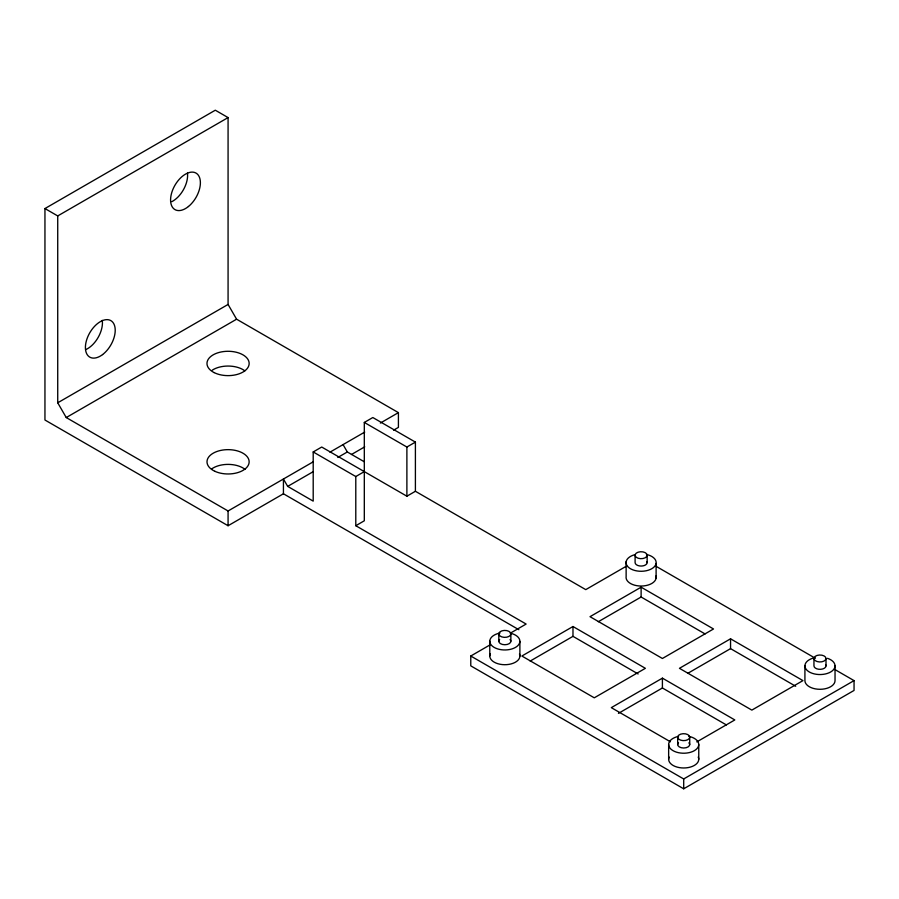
<?xml version="1.0" encoding="UTF-8"?>
<svg xmlns="http://www.w3.org/2000/svg" width="899" height="899" viewBox="0 0 899 899"><rect width="100%" height="100%" fill="white"/><g stroke="black" fill="none" stroke-linecap="round" stroke-linejoin="round"><path stroke-width="1.35" d="M518.847 629.693L283.432 493.776L228.076 525.735L44.95 420.013L44.95 208.557L215.299 110.206L228.076 117.589L228.076 304.446L236.594 319.201L398.414 412.63L398.414 427.385L393.605 430.16M44.95 208.557L57.727 215.929L228.076 117.589M313.245 461.805L228.076 510.98L66.245 417.552L57.727 402.797L228.076 304.446M66.245 417.552L236.594 319.201M283.432 493.776L283.432 479.021L287.691 486.393L313.2 501.125L313.2 451.95L321.718 447.028L406.887 496.203L415.405 491.281L585.755 589.632L626.67 566.01M313.2 451.95L355.79 476.537L355.79 525.713L364.309 520.791L364.309 422.44L372.827 417.529L415.405 442.117L415.405 491.281M329.944 452.175L364.724 432.093M380.367 423.058L398.414 412.63M287.691 486.393L312.74 471.941M337.777 457.479L347.317 451.972L364.32 461.794M351.487 454.489L364.724 446.837M355.79 476.537L364.309 471.615M364.309 422.44L406.887 447.028L415.405 442.117M834.688 669.429L854.05 680.61L854.05 690.443L683.701 788.794L470.773 665.856L470.773 656.023L490.022 644.898M510.486 633.087L526.129 624.052L355.79 525.713M572.978 626.513L521.87 656.023L594.273 697.815L645.381 668.317L572.978 626.513L572.978 636.346L638.133 673.969M641.122 587.182L590.014 616.68L662.406 658.484L713.514 628.974L641.122 587.182L641.122 597.015L705.063 633.93M530.196 661.057L572.978 636.346M598.329 621.715L641.122 597.015M696.781 741.9L734.809 719.942L662.406 678.149L611.309 707.648L670.429 741.787M730.55 638.807L679.442 668.317L751.845 710.109L802.942 680.61L730.55 638.807L730.55 648.64L795.705 686.263M618.433 713.368L662.406 687.982L726.358 724.909M687.769 673.351L730.55 648.64M470.773 656.023L683.701 778.961L854.05 680.61M655.641 566.055L815.337 658.259M343.058 444.6L347.317 451.972M835.036 665.856L835.036 680.61A15.058 8.698 0 0 1 819.978 689.297A15.058 8.698 0 0 1 804.92 680.61L804.92 665.856M826.001 658.484A6.023 3.472 0 0 1 816.966 661.495A6.023 3.472 0 0 1 816.966 655.472A6.023 3.472 0 0 1 826.001 658.484L826.001 665.856M813.955 658.484L813.955 665.856A6.023 3.472 0 0 0 820.765 669.306A6.023 3.472 0 0 0 825.799 664.957M698.759 744.529L698.759 759.284M689.724 737.158A6.023 3.472 0 0 1 680.689 740.169A6.023 3.472 0 0 1 680.689 734.146A6.023 3.472 0 0 1 689.724 737.158L689.724 744.529M683.701 778.961L683.701 788.794M677.677 737.158L677.677 744.529M668.642 744.529L668.642 759.284M662.406 678.149L662.406 687.982M656.101 563.459L656.101 578.214M647.145 555.211A6.023 3.472 0 0 1 638.11 558.223A6.023 3.472 0 0 1 638.11 552.2A6.023 3.472 0 0 1 647.145 555.211L647.145 562.594M635.099 555.211L635.099 562.594A6.023 3.472 0 0 0 641.908 566.033A6.023 3.472 0 0 0 646.932 561.684M626.131 561.718L626.131 576.473A15.058 8.698 0 0 0 641.583 586.036A15.058 8.698 0 0 0 655.978 575.944M519.892 641.448L519.892 656.203M510.868 633.896A6.023 3.472 0 0 1 501.833 636.908A6.023 3.472 0 0 1 501.833 630.884A6.023 3.472 0 0 1 510.868 633.896L510.868 641.268M498.821 633.896L498.821 641.268M489.786 641.088L489.786 655.843M406.887 447.028L406.887 496.203M228.076 510.98L228.076 525.735M57.727 215.929L57.727 402.797M519.465 653.944A15.058 8.698 0 0 1 504.53 664.709A15.058 8.698 0 0 1 490.382 653.595M698.242 757.037A15.058 8.698 0 0 1 683.701 767.982A15.058 8.698 0 0 1 669.159 757.037M646.448 554.458A15.058 8.698 0 0 1 653.337 567.662A15.058 8.698 0 0 1 629.457 568.089A15.058 8.698 0 0 1 634.93 554.661M827.507 658.326A15.058 8.698 0 0 1 830.934 671.823A15.058 8.698 0 0 1 807.403 670.632A15.058 8.698 0 0 1 814.831 657.686M688.915 742.799A6.023 3.472 0 0 1 683.701 748.013A6.023 3.472 0 0 1 678.487 742.799M688.848 736.36A15.058 8.698 0 0 1 695.781 749.721A15.058 8.698 0 0 1 671.62 749.721A15.058 8.698 0 0 1 678.554 736.36M510.059 639.526A6.023 3.472 0 0 1 504.845 644.74A6.023 3.472 0 0 1 499.619 639.526M510.284 633.166A15.058 8.698 0 0 1 516.723 646.606A15.058 8.698 0 0 1 492.573 646.314A15.058 8.698 0 0 1 499.99 633.042M211.647 468.93A21.082 12.17 0 0 1 245.09 469.379M212.288 370.152A21.082 12.17 0 0 1 244.854 370.849M102.261 320.359A21.082 12.17 -60 0 1 85.933 349.531M187.475 173.125A21.082 12.17 -60 0 1 171.799 201.679M214.108 372.579A21.082 12.17 0 0 0 248.731 365.882A21.082 12.17 0 0 0 221.379 351.914A21.082 12.17 0 0 0 214.108 372.579M214.861 471.29A21.082 12.17 0 0 0 248.899 463.67A21.082 12.17 0 0 0 220.457 450.466A21.082 12.17 0 0 0 214.861 471.29M102.598 354.566A21.082 12.17 -60 0 0 111.925 321.381A21.082 12.17 -60 0 0 86.416 340.676A21.082 12.17 -60 0 0 102.598 354.566M188.453 206.5A21.082 12.17 -60 0 0 196.645 173.496A21.082 12.17 -60 0 0 171.349 194.049A21.082 12.17 -60 0 0 188.453 206.5"/></g></svg>
